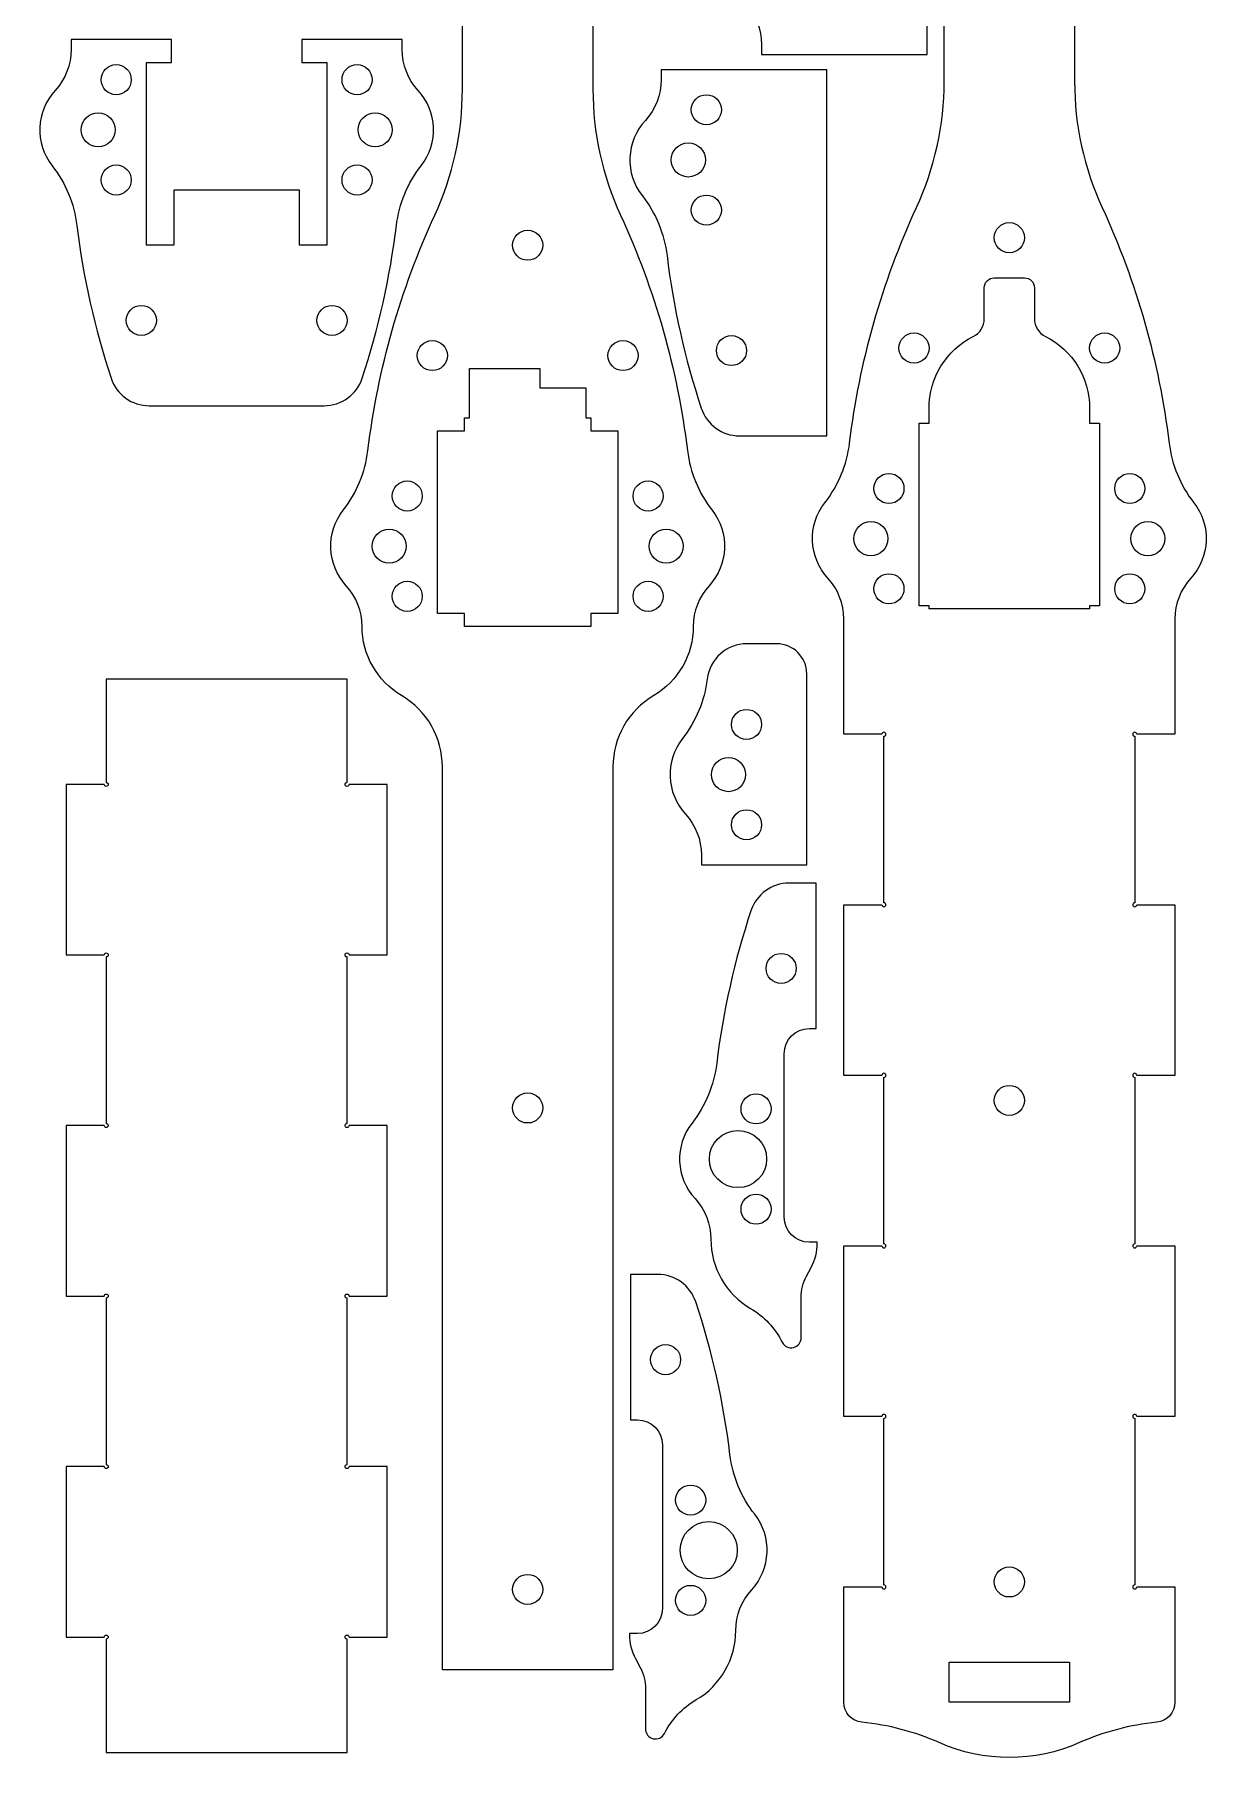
# Model space of a CAD drawing. Header units: millimetres. Extents: x 10 to 130, y 10 to 410.
# Drawn here: x 12.9 to 130.1, y 9.5 to 181.8 of the extents above; entities that cross this region are included whole.
import ezdxf

# ---------------------------------------------------------------- set-up
doc = ezdxf.new("R2010")
doc.units = ezdxf.units.MM
doc.layers.add('TechDraw', color=7, linetype='CONTINUOUS')

msp = doc.modelspace()

# ---------------------------------------------------------------- linework, layer by layer
at = {"layer": 'TechDraw', "color": 7}
for p, q in [((55.5, 176.3133), (55.5, 369.024)), ((68.5, 369.024), (68.5, 176.3133)), ((103.5, 177.0633), (103.5, 369.774)), ((116.5, 369.774), (116.5, 177.0633)), ((101.80953, 179.75), (101.80953, 216.25)), ((26.5, 181.25), (16.5, 181.25)), ((16.5, 181.25), (16.5, 180.25)), ((26.5, 178.95), (26.5, 181.25)), ((49.5, 181.25), (39.5, 181.25)), ((39.5, 181.25), (39.5, 178.95)), ((49.5, 180.25), (49.5, 181.25)), ((85.30953, 180.75), (85.30953, 179.75)), ((85.30953, 179.75), (101.80953, 179.75)), ((24, 160.75), (24, 178.95)), ((24, 178.95), (26.5, 178.95)), ((39.5, 178.95), (42, 178.95)), ((42, 178.95), (42, 160.75)), ((91.80953, 178.25), (75.30953, 178.25)), ((75.30953, 178.25), (75.30953, 177.25)), ((91.80953, 141.75), (91.80953, 178.25)), ((39.25, 166.25), (26.75, 166.25)), ((26.75, 166.25), (26.75, 160.75)), ((39.25, 160.75), (39.25, 166.25)), ((26.75, 160.75), (24, 160.75)), ((42, 160.75), (39.25, 160.75)), ((108.5, 157.5), (111.5, 157.5)), ((107.5, 153.4303), (107.5, 156.5)), ((112.5, 156.5), (112.5, 153.4303)), ((56.2, 143.55), (56.2, 148.45)), ((56.2, 148.45), (63.2, 148.45)), ((63.2, 148.45), (63.2, 146.55)), ((63.2, 146.55), (67.8, 146.55)), ((67.8, 146.55), (67.8, 143.55)), ((24.28735, 144.75), (41.71265, 144.75)), ((55.7, 142.25), (55.7, 143.55)), ((55.7, 143.55), (56.2, 143.55)), ((67.8, 143.55), (68.3, 143.55)), ((68.3, 143.55), (68.3, 142.25)), ((101, 124.8), (101, 143)), ((101, 143), (102, 143)), ((102, 143), (102, 144.5)), ((118, 144.5), (118, 143)), ((118, 143), (119, 143)), ((119, 143), (119, 124.8)), ((53, 124.05), (53, 142.25)), ((53, 142.25), (55.7, 142.25)), ((68.3, 142.25), (71, 142.25)), ((71, 142.25), (71, 124.05)), ((83.09688, 141.75), (91.80953, 141.75)), ((55.7, 124.05), (53, 124.05)), ((55.7, 122.75), (55.7, 124.05)), ((71, 124.05), (68.3, 124.05)), ((68.3, 124.05), (68.3, 122.75)), ((102, 124.8), (101, 124.8)), ((102, 124.5), (102, 124.8)), ((118, 124.5), (102, 124.5)), ((119, 124.8), (118, 124.8)), ((118, 124.8), (118, 124.5)), ((68.3, 122.75), (55.7, 122.75)), ((93.5, 112), (93.5, 123.5)), ((126.5, 123.5), (126.5, 112)), ((86.80953, 121.0229), (83.858511, 121.0229)), ((44, 117.5), (20, 117.5)), ((20, 117.5), (20, 107.2)), ((44, 107.2), (44, 117.5)), ((89.80953, 98.9771), (89.80953, 118.02293)), ((97.3, 112), (93.5, 112)), ((126.5, 112), (122.7, 112)), ((97.5, 95.2), (97.5, 111.8)), ((122.5, 111.8), (122.5, 95.2)), ((53.5, 18.75), (53.5, 108.75)), ((70.5, 108.75), (70.5, 18.75)), ((16.2, 107), (16, 107)), ((16, 107), (16, 90)), ((19.8, 107), (16.2, 107)), ((47.8, 107), (44.2, 107)), ((48, 107), (47.8, 107)), ((48, 90), (48, 107)), ((79.30953, 99.9771), (79.30953, 98.9771)), ((79.30953, 98.9771), (89.80953, 98.9771)), ((90.75953, 97.1583), (88.04688, 97.1583)), ((90.75953, 82.65935), (90.75953, 97.1583)), ((93.5, 78), (93.5, 95)), ((93.5, 95), (93.7, 95)), ((93.7, 95), (97.3, 95)), ((122.7, 95), (126.3, 95)), ((126.3, 95), (126.5, 95)), ((126.5, 95), (126.5, 78)), ((16, 90), (16.2, 90)), ((16.2, 90), (19.8, 90)), ((20, 89.8), (20, 73.2)), ((44, 73.2), (44, 89.8)), ((44.2, 90), (47.8, 90)), ((47.8, 90), (48, 90)), ((90.06953, 82.65935), (90.75953, 82.65935)), ((87.56953, 63.8583), (87.56953, 80.15935)), ((97.3, 78), (93.5, 78)), ((97.5, 61.2), (97.5, 77.8)), ((122.5, 77.8), (122.5, 61.2)), ((126.5, 78), (122.7, 78)), ((16.2, 73), (16, 73)), ((16, 73), (16, 56)), ((19.8, 73), (16.2, 73)), ((47.8, 73), (44.2, 73)), ((48, 73), (47.8, 73)), ((48, 56), (48, 73)), ((90.85953, 61.3583), (90.06953, 61.3583)), ((90.85953, 61.2583), (90.85953, 61.3583)), ((93.5, 44), (93.5, 61)), ((93.5, 61), (93.7, 61)), ((93.7, 61), (97.3, 61)), ((122.7, 61), (126.3, 61)), ((126.3, 61), (126.5, 61)), ((126.5, 61), (126.5, 44)), ((89.78894, 57.976), (90.25953, 58.8583)), ((72.24047, 58.1583), (72.24047, 43.65935)), ((74.95312, 58.1583), (72.24047, 58.1583)), ((16, 56), (16.2, 56)), ((16.2, 56), (19.8, 56)), ((20, 55.8), (20, 39.2)), ((44, 39.2), (44, 55.8)), ((44.2, 56), (47.8, 56)), ((47.8, 56), (48, 56)), ((89.25953, 51.8417), (89.25953, 55.8583)), ((72.24047, 43.65935), (72.93047, 43.65935)), ((97.3, 44), (93.5, 44)), ((97.5, 27.2), (97.5, 43.8)), ((122.5, 43.8), (122.5, 27.2)), ((126.5, 44), (122.7, 44)), ((75.43047, 41.15935), (75.43047, 24.8583)), ((16.2, 39), (16, 39)), ((16, 39), (16, 22)), ((19.8, 39), (16.2, 39)), ((47.8, 39), (44.2, 39)), ((48, 39), (47.8, 39)), ((48, 22), (48, 39)), ((93.5, 15.5), (93.5, 27)), ((93.5, 27), (93.7, 27)), ((93.7, 27), (97.3, 27)), ((122.7, 27), (126.3, 27)), ((126.3, 27), (126.5, 27)), ((126.5, 27), (126.5, 15.5)), ((16, 22), (16.2, 22)), ((16.2, 22), (19.8, 22)), ((20, 21.8), (20, 10.5)), ((44, 10.5), (44, 21.8)), ((44.2, 22), (47.8, 22)), ((47.8, 22), (48, 22)), ((72.93047, 22.3583), (72.14047, 22.3583)), ((72.14047, 22.3583), (72.14047, 22.2583)), ((72.74047, 19.8583), (73.21106, 18.976)), ((104, 15.5), (104, 19.5)), ((104, 19.5), (116, 19.5)), ((116, 19.5), (116, 15.5)), ((70.5, 18.75), (53.5, 18.75)), ((73.74047, 16.8583), (73.74047, 12.8417)), ((116, 15.5), (104, 15.5)), ((20, 10.5), (44, 10.5))]:
    msp.add_line(p, q, dxfattribs=at)
for points in [[(83.72612, 184.8112), (84.7444, 183.7039), (85.30953, 182.2544), (85.30953, 180.75)], [(16.5, 180.25), (16.5, 178.7456), (15.9349, 177.2961), (14.9166, 176.1888)], [(51.0834, 176.1888), (50.0651, 177.2961), (49.5, 178.7456), (49.5, 180.25)], [(19.5, 177.25), (19.5, 178.0784), (20.1716, 178.75), (21, 178.75)], [(21, 178.75), (21.8284, 178.75), (22.5, 178.0784), (22.5, 177.25)], [(43.5, 177.25), (43.5, 178.0784), (44.1716, 178.75), (45, 178.75)], [(45, 178.75), (45.8284, 178.75), (46.5, 178.0784), (46.5, 177.25)], [(14.9166, 176.1888), (12.9885, 174.0919), (12.8617, 170.90751), (14.6171, 168.66409)], [(21, 175.75), (20.1716, 175.75), (19.5, 176.4216), (19.5, 177.25)], [(22.5, 177.25), (22.5, 176.4216), (21.8284, 175.75), (21, 175.75)], [(45, 175.75), (44.1716, 175.75), (43.5, 176.4216), (43.5, 177.25)], [(46.5, 177.25), (46.5, 176.4216), (45.8284, 175.75), (45, 175.75)], [(51.3829, 168.66409), (53.1383, 170.90751), (53.0115, 174.0919), (51.0834, 176.1888)], [(52.74267, 163.75), (54.55927, 167.6892), (55.5, 171.9754), (55.5, 176.3133)], [(68.5, 176.3133), (68.5, 171.9754), (69.44073, 167.6892), (71.25733, 163.75)], [(75.30953, 177.25), (75.30953, 175.7456), (74.7444, 174.2961), (73.72612, 173.1888)], [(78.30953, 174.25), (78.30953, 175.0784), (78.9811, 175.75), (79.80953, 175.75)], [(79.80953, 175.75), (80.63795, 175.75), (81.309526, 175.0784), (81.309526, 174.25)], [(100.74267, 164.5), (102.55927, 168.4392), (103.5, 172.7254), (103.5, 177.0633)], [(116.5, 177.0633), (116.5, 172.7254), (117.44073, 168.4392), (119.25733, 164.5)], [(79.80953, 172.75), (78.9811, 172.75), (78.30953, 173.4216), (78.30953, 174.25)], [(81.309526, 174.25), (81.309526, 173.4216), (80.63795, 172.75), (79.80953, 172.75)], [(17.5, 172.25), (17.5, 173.1889), (18.2611, 173.95), (19.2, 173.95)], [(19.2, 170.55), (18.2611, 170.55), (17.5, 171.31112), (17.5, 172.25)], [(19.2, 173.95), (20.1389, 173.95), (20.9, 173.1889), (20.9, 172.25)], [(20.9, 172.25), (20.9, 171.31112), (20.1389, 170.55), (19.2, 170.55)], [(45.1, 172.25), (45.1, 173.1889), (45.8611, 173.95), (46.8, 173.95)], [(46.8, 170.55), (45.8611, 170.55), (45.1, 171.31112), (45.1, 172.25)], [(46.8, 173.95), (47.7389, 173.95), (48.5, 173.1889), (48.5, 172.25)], [(48.5, 172.25), (48.5, 171.31112), (47.7389, 170.55), (46.8, 170.55)], [(73.72612, 173.1888), (71.798, 171.0919), (71.6713, 167.90751), (73.42667, 165.66409)], [(76.30953, 169.25), (76.30953, 170.1889), (77.07064, 170.95), (78.00953, 170.95)], [(78.00953, 170.95), (78.94841, 170.95), (79.70953, 170.1889), (79.70953, 169.25)], [(78.00953, 167.55), (77.07064, 167.55), (76.30953, 168.31112), (76.30953, 169.25)], [(79.70953, 169.25), (79.70953, 168.31112), (78.94841, 167.55), (78.00953, 167.55)], [(14.6171, 168.66409), (15.9632, 166.9438), (16.8142, 164.88873), (17.0783, 162.72043)], [(19.5, 167.25), (19.5, 168.07843), (20.1716, 168.75), (21, 168.75)], [(21, 165.75), (20.1716, 165.75), (19.5, 166.42157), (19.5, 167.25)], [(21, 168.75), (21.8284, 168.75), (22.5, 168.07843), (22.5, 167.25)], [(22.5, 167.25), (22.5, 166.42157), (21.8284, 165.75), (21, 165.75)], [(43.5, 167.25), (43.5, 168.07843), (44.1716, 168.75), (45, 168.75)], [(45, 165.75), (44.1716, 165.75), (43.5, 166.42157), (43.5, 167.25)], [(45, 168.75), (45.8284, 168.75), (46.5, 168.07843), (46.5, 167.25)], [(46.5, 167.25), (46.5, 166.42157), (45.8284, 165.75), (45, 165.75)], [(48.9217, 162.72043), (49.1858, 164.88873), (50.0368, 166.9438), (51.3829, 168.66409)], [(73.42667, 165.66409), (74.77273, 163.9438), (75.62371, 161.88873), (75.88786, 159.72043)], [(78.30953, 164.25), (78.30953, 165.07843), (78.9811, 165.75), (79.80953, 165.75)], [(79.80953, 165.75), (80.63795, 165.75), (81.309526, 165.07843), (81.309526, 164.25)], [(46.0783, 140.2796), (47.0678, 148.4016), (49.3162, 156.32), (52.74267, 163.75)], [(71.25733, 163.75), (74.6838, 156.32), (76.9322, 148.4016), (77.9217, 140.2796)], [(79.80953, 162.75), (78.9811, 162.75), (78.30953, 163.42157), (78.30953, 164.25)], [(81.309526, 164.25), (81.309526, 163.42157), (80.63795, 162.75), (79.80953, 162.75)], [(94.0783, 141.0296), (95.0678, 149.1516), (97.3162, 157.07), (100.74267, 164.5)], [(119.25733, 164.5), (122.6838, 157.07), (124.9322, 149.1516), (125.9217, 141.0296)], [(17.0783, 162.72043), (17.7089, 157.54436), (18.8517, 152.4437), (20.4899, 147.4933)], [(45.5101, 147.4933), (47.1483, 152.4437), (48.2911, 157.54436), (48.9217, 162.72043)], [(60.5, 160.75), (60.5, 161.5784), (61.171573, 162.25), (62, 162.25)], [(62, 162.25), (62.828427, 162.25), (63.5, 161.5784), (63.5, 160.75)], [(108.5, 161.5), (108.5, 162.3284), (109.17157, 163), (110, 163)], [(110, 163), (110.82843, 163), (111.5, 162.3284), (111.5, 161.5)], [(62, 159.25), (61.171573, 159.25), (60.5, 159.9216), (60.5, 160.75)], [(63.5, 160.75), (63.5, 159.9216), (62.828427, 159.25), (62, 159.25)], [(110, 160), (109.17157, 160), (108.5, 160.6716), (108.5, 161.5)], [(111.5, 161.5), (111.5, 160.6716), (110.82843, 160), (110, 160)], [(75.88786, 159.72043), (76.51845, 154.54436), (77.66123, 149.4437), (79.29941, 144.4933)], [(107.5, 156.5), (107.5, 157.0523), (107.94772, 157.5), (108.5, 157.5)], [(111.5, 157.5), (112.05228, 157.5), (112.5, 157.0523), (112.5, 156.5)], [(22, 153.25), (22, 154.07843), (22.6716, 154.75), (23.5, 154.75)], [(23.5, 154.75), (24.32843, 154.75), (25, 154.07843), (25, 153.25)], [(41, 153.25), (41, 154.07843), (41.67157, 154.75), (42.5, 154.75)], [(42.5, 154.75), (43.3284, 154.75), (44, 154.07843), (44, 153.25)], [(106.4, 151.6442), (107.0745, 151.9841), (107.5, 152.675), (107.5, 153.4303)], [(112.5, 153.4303), (112.5, 152.675), (112.9255, 151.9841), (113.6, 151.6442)], [(23.5, 151.75), (22.6716, 151.75), (22, 152.4216), (22, 153.25)], [(25, 153.25), (25, 152.4216), (24.32843, 151.75), (23.5, 151.75)], [(42.5, 151.75), (41.67157, 151.75), (41, 152.4216), (41, 153.25)], [(44, 153.25), (44, 152.4216), (43.3284, 151.75), (42.5, 151.75)], [(80.80953, 150.25), (80.80953, 151.07843), (81.481099, 151.75), (82.309526, 151.75)], [(82.309526, 151.75), (83.13795, 151.75), (83.80953, 151.07843), (83.80953, 150.25)], [(99, 150.5), (99, 151.3284), (99.6716, 152), (100.5, 152)], [(100.5, 152), (101.32843, 152), (102, 151.3284), (102, 150.5)], [(102, 144.5), (102, 147.5212), (103.70199, 150.2847), (106.4, 151.6442)], [(113.6, 151.6442), (116.29801, 150.2847), (118, 147.5212), (118, 144.5)], [(118, 150.5), (118, 151.3284), (118.67157, 152), (119.5, 152)], [(119.5, 152), (120.3284, 152), (121, 151.3284), (121, 150.5)], [(51, 149.75), (51, 150.5784), (51.6716, 151.25), (52.5, 151.25)], [(52.5, 151.25), (53.32843, 151.25), (54, 150.5784), (54, 149.75)], [(70, 149.75), (70, 150.5784), (70.67157, 151.25), (71.5, 151.25)], [(71.5, 151.25), (72.3284, 151.25), (73, 150.5784), (73, 149.75)], [(82.309526, 148.75), (81.481099, 148.75), (80.80953, 149.4216), (80.80953, 150.25)], [(83.80953, 150.25), (83.80953, 149.4216), (83.13795, 148.75), (82.309526, 148.75)], [(100.5, 149), (99.6716, 149), (99, 149.6716), (99, 150.5)], [(102, 150.5), (102, 149.6716), (101.32843, 149), (100.5, 149)], [(119.5, 149), (118.67157, 149), (118, 149.6716), (118, 150.5)], [(121, 150.5), (121, 149.6716), (120.3284, 149), (119.5, 149)], [(52.5, 148.25), (51.6716, 148.25), (51, 148.9216), (51, 149.75)], [(54, 149.75), (54, 148.9216), (53.32843, 148.25), (52.5, 148.25)], [(71.5, 148.25), (70.67157, 148.25), (70, 148.9216), (70, 149.75)], [(73, 149.75), (73, 148.9216), (72.3284, 148.25), (71.5, 148.25)], [(20.4899, 147.4933), (21.0318, 145.8557), (22.5624, 144.75), (24.28735, 144.75)], [(41.71265, 144.75), (43.4376, 144.75), (44.9682, 145.8557), (45.5101, 147.4933)], [(79.29941, 144.4933), (79.84132, 142.8557), (81.37196, 141.75), (83.09688, 141.75)], [(43.6171, 134.3359), (44.9632, 136.0562), (45.8142, 138.1113), (46.0783, 140.2796)], [(77.9217, 140.2796), (78.1858, 138.1113), (79.0368, 136.0562), (80.3829, 134.3359)], [(91.6171, 135.0859), (92.9632, 136.8062), (93.8142, 138.8613), (94.0783, 141.0296)], [(125.9217, 141.0296), (126.1858, 138.8613), (127.0368, 136.8062), (128.3829, 135.0859)], [(96.5, 136.5), (96.5, 137.3284), (97.1716, 138), (98, 138)], [(98, 138), (98.8284, 138), (99.5, 137.3284), (99.5, 136.5)], [(120.5, 136.5), (120.5, 137.3284), (121.1716, 138), (122, 138)], [(122, 138), (122.8284, 138), (123.5, 137.3284), (123.5, 136.5)], [(48.5, 135.75), (48.5, 136.5784), (49.1716, 137.25), (50, 137.25)], [(50, 137.25), (50.8284, 137.25), (51.5, 136.5784), (51.5, 135.75)], [(72.5, 135.75), (72.5, 136.5784), (73.1716, 137.25), (74, 137.25)], [(74, 137.25), (74.8284, 137.25), (75.5, 136.5784), (75.5, 135.75)], [(98, 135), (97.1716, 135), (96.5, 135.6716), (96.5, 136.5)], [(99.5, 136.5), (99.5, 135.6716), (98.8284, 135), (98, 135)], [(122, 135), (121.1716, 135), (120.5, 135.6716), (120.5, 136.5)], [(123.5, 136.5), (123.5, 135.6716), (122.8284, 135), (122, 135)], [(50, 134.25), (49.1716, 134.25), (48.5, 134.9216), (48.5, 135.75)], [(51.5, 135.75), (51.5, 134.9216), (50.8284, 134.25), (50, 134.25)], [(74, 134.25), (73.1716, 134.25), (72.5, 134.9216), (72.5, 135.75)], [(75.5, 135.75), (75.5, 134.9216), (74.8284, 134.25), (74, 134.25)], [(91.9166, 127.5612), (89.9885, 129.6581), (89.8617, 132.8425), (91.6171, 135.0859)], [(128.3829, 135.0859), (130.1383, 132.8425), (130.0115, 129.6581), (128.0834, 127.5612)], [(43.9166, 126.8112), (41.9885, 128.9081), (41.8617, 132.0925), (43.6171, 134.3359)], [(80.3829, 134.3359), (82.1383, 132.0925), (82.0115, 128.9081), (80.0834, 126.8112)], [(94.5, 131.5), (94.5, 132.4389), (95.2611, 133.2), (96.2, 133.2)], [(96.2, 133.2), (97.1389, 133.2), (97.9, 132.4389), (97.9, 131.5)], [(122.1, 131.5), (122.1, 132.4389), (122.8611, 133.2), (123.8, 133.2)], [(123.8, 133.2), (124.7389, 133.2), (125.5, 132.4389), (125.5, 131.5)], [(46.5, 130.75), (46.5, 131.6889), (47.2611, 132.45), (48.2, 132.45)], [(48.2, 132.45), (49.1389, 132.45), (49.9, 131.6889), (49.9, 130.75)], [(74.1, 130.75), (74.1, 131.6889), (74.8611, 132.45), (75.8, 132.45)], [(75.8, 132.45), (76.7389, 132.45), (77.5, 131.6889), (77.5, 130.75)], [(96.2, 129.8), (95.2611, 129.8), (94.5, 130.5611), (94.5, 131.5)], [(97.9, 131.5), (97.9, 130.5611), (97.1389, 129.8), (96.2, 129.8)], [(123.8, 129.8), (122.8611, 129.8), (122.1, 130.5611), (122.1, 131.5)], [(125.5, 131.5), (125.5, 130.5611), (124.7389, 129.8), (123.8, 129.8)], [(48.2, 129.05), (47.2611, 129.05), (46.5, 129.8111), (46.5, 130.75)], [(49.9, 130.75), (49.9, 129.8111), (49.1389, 129.05), (48.2, 129.05)], [(75.8, 129.05), (74.8611, 129.05), (74.1, 129.8111), (74.1, 130.75)], [(77.5, 130.75), (77.5, 129.8111), (76.7389, 129.05), (75.8, 129.05)], [(93.5, 123.5), (93.5, 125.0044), (92.9349, 126.4539), (91.9166, 127.5612)], [(96.5, 126.5), (96.5, 127.3284), (97.1716, 128), (98, 128)], [(98, 128), (98.8284, 128), (99.5, 127.3284), (99.5, 126.5)], [(120.5, 126.5), (120.5, 127.3284), (121.1716, 128), (122, 128)], [(122, 128), (122.8284, 128), (123.5, 127.3284), (123.5, 126.5)], [(128.0834, 127.5612), (127.0651, 126.4539), (126.5, 125.0044), (126.5, 123.5)], [(45.5, 122.75), (45.5, 124.2544), (44.9349, 125.7039), (43.9166, 126.8112)], [(48.5, 125.75), (48.5, 126.5784), (49.1716, 127.25), (50, 127.25)], [(50, 124.25), (49.1716, 124.25), (48.5, 124.9216), (48.5, 125.75)], [(50, 127.25), (50.8284, 127.25), (51.5, 126.5784), (51.5, 125.75)], [(51.5, 125.75), (51.5, 124.9216), (50.8284, 124.25), (50, 124.25)], [(72.5, 125.75), (72.5, 126.5784), (73.1716, 127.25), (74, 127.25)], [(74, 124.25), (73.1716, 124.25), (72.5, 124.9216), (72.5, 125.75)], [(74, 127.25), (74.8284, 127.25), (75.5, 126.5784), (75.5, 125.75)], [(75.5, 125.75), (75.5, 124.9216), (74.8284, 124.25), (74, 124.25)], [(80.0834, 126.8112), (79.0651, 125.7039), (78.5, 124.2544), (78.5, 122.75)], [(98, 125), (97.1716, 125), (96.5, 125.6716), (96.5, 126.5)], [(99.5, 126.5), (99.5, 125.6716), (98.8284, 125), (98, 125)], [(122, 125), (121.1716, 125), (120.5, 125.6716), (120.5, 126.5)], [(123.5, 126.5), (123.5, 125.6716), (122.8284, 125), (122, 125)], [(49.4385, 115.8577), (46.998, 117.2958), (45.5, 119.9173), (45.5, 122.75)], [(78.5, 122.75), (78.5, 119.9173), (77.002, 117.2958), (74.5615, 115.8577)], [(83.858511, 121.0229), (81.83645, 121.0229), (80.1324, 119.51388), (79.88787, 117.50666)], [(89.80953, 118.02293), (89.80953, 119.67979), (88.46638, 121.0229), (86.80953, 121.0229)], [(79.88786, 117.50663), (79.62371, 115.33834), (78.77273, 113.28327), (77.42667, 111.56298)], [(53.5, 108.75), (53.5, 111.671), (51.9552, 114.3746), (49.4385, 115.8577)], [(74.5615, 115.8577), (72.0448, 114.3746), (70.5, 111.671), (70.5, 108.75)], [(82.309526, 112.97707), (82.309526, 113.80549), (82.981099, 114.47707), (83.809526, 114.47707)], [(83.809526, 114.47707), (84.63795, 114.47707), (85.30953, 113.80549), (85.30953, 112.97707)], [(83.809526, 111.47707), (82.981099, 111.47707), (82.309526, 112.14864), (82.309526, 112.97707)], [(85.30953, 112.97707), (85.30953, 112.14864), (84.63795, 111.47707), (83.809526, 111.47707)], [(97.5, 112.2), (97.3895, 112.2), (97.3, 112.1105), (97.3, 112)], [(97.7, 112), (97.7, 112.1105), (97.6105, 112.2), (97.5, 112.2)], [(97.5, 111.8), (97.6105, 111.8), (97.7, 111.8895), (97.7, 112)], [(122.5, 112.2), (122.3895, 112.2), (122.3, 112.1105), (122.3, 112)], [(122.3, 112), (122.3, 111.8895), (122.3895, 111.8), (122.5, 111.8)], [(122.7, 112), (122.7, 112.1105), (122.6105, 112.2), (122.5, 112.2)], [(77.42667, 111.56298), (75.67127, 109.31956), (75.798, 106.13514), (77.72612, 104.03831)], [(80.30953, 107.97707), (80.30953, 108.91595), (81.07064, 109.67707), (82.009526, 109.67707)], [(82.009526, 109.67707), (82.94841, 109.67707), (83.709526, 108.91595), (83.709526, 107.97707)], [(20, 106.8), (19.8895, 106.8), (19.8, 106.8895), (19.8, 107)], [(20, 107.2), (20.1105, 107.2), (20.2, 107.1105), (20.2, 107)], [(20.2, 107), (20.2, 106.8895), (20.1105, 106.8), (20, 106.8)], [(43.8, 107), (43.8, 107.1105), (43.8895, 107.2), (44, 107.2)], [(44, 106.8), (43.8895, 106.8), (43.8, 106.8895), (43.8, 107)], [(44.2, 107), (44.2, 106.8895), (44.1105, 106.8), (44, 106.8)], [(82.009526, 106.27707), (81.07064, 106.27707), (80.30953, 107.03818), (80.30953, 107.97707)], [(83.709526, 107.97707), (83.709526, 107.03818), (82.94841, 106.27707), (82.009526, 106.27707)], [(77.72612, 104.03831), (78.7444, 102.93093), (79.30953, 101.48145), (79.30953, 99.9771)], [(82.309526, 102.97707), (82.309526, 103.80549), (82.981099, 104.47707), (83.809526, 104.47707)], [(83.809526, 104.47707), (84.63795, 104.47707), (85.30953, 103.80549), (85.30953, 102.97707)], [(83.809526, 101.47707), (82.981099, 101.47707), (82.309526, 102.14864), (82.309526, 102.97707)], [(85.30953, 102.97707), (85.30953, 102.14864), (84.63795, 101.47707), (83.809526, 101.47707)], [(88.04688, 97.1583), (86.32196, 97.1583), (84.791322, 96.0526), (84.249408, 94.415)], [(97.3, 95), (97.3, 94.89), (97.3895, 94.8), (97.5, 94.8)], [(97.7, 95), (97.7, 95.11), (97.6105, 95.2), (97.5, 95.2)], [(97.5, 94.8), (97.6105, 94.8), (97.7, 94.89), (97.7, 95)], [(122.5, 95.2), (122.3895, 95.2), (122.3, 95.11), (122.3, 95)], [(122.3, 95), (122.3, 94.89), (122.3895, 94.8), (122.5, 94.8)], [(122.5, 94.8), (122.6105, 94.8), (122.7, 94.89), (122.7, 95)], [(84.249408, 94.415), (82.61123, 89.4647), (81.46845, 84.364), (80.83786, 79.18792)], [(19.8, 90), (19.8, 90.1105), (19.8895, 90.2), (20, 90.2)], [(20, 90.2), (20.1105, 90.2), (20.2, 90.1105), (20.2, 90)], [(20.2, 90), (20.2, 89.8895), (20.1105, 89.8), (20, 89.8)], [(43.8, 90), (43.8, 90.1105), (43.8895, 90.2), (44, 90.2)], [(44, 89.8), (43.8895, 89.8), (43.8, 89.8895), (43.8, 90)], [(44, 90.2), (44.1105, 90.2), (44.2, 90.1105), (44.2, 90)], [(85.75953, 88.6583), (85.75953, 89.4868), (86.4311, 90.1583), (87.25953, 90.1583)], [(87.25953, 90.1583), (88.08795, 90.1583), (88.75953, 89.4868), (88.75953, 88.6583)], [(87.25953, 87.1583), (86.4311, 87.1583), (85.75953, 87.8299), (85.75953, 88.6583)], [(88.75953, 88.6583), (88.75953, 87.8299), (88.08795, 87.1583), (87.25953, 87.1583)], [(87.56953, 80.15935), (87.56953, 81.54006), (88.68881, 82.65935), (90.06953, 82.65935)], [(80.83786, 79.18792), (80.57371, 77.01962), (79.72273, 74.96455), (78.37667, 73.24426)], [(97.5, 78.2), (97.3895, 78.2), (97.3, 78.11), (97.3, 78)], [(97.7, 78), (97.7, 78.11), (97.6105, 78.2), (97.5, 78.2)], [(97.5, 77.8), (97.6105, 77.8), (97.7, 77.89), (97.7, 78)], [(122.5, 78.2), (122.3895, 78.2), (122.3, 78.11), (122.3, 78)], [(122.3, 78), (122.3, 77.89), (122.3895, 77.8), (122.5, 77.8)], [(122.7, 78), (122.7, 78.11), (122.6105, 78.2), (122.5, 78.2)], [(60.5, 74.75), (60.5, 75.578), (61.171573, 76.25), (62, 76.25)], [(62, 76.25), (62.828427, 76.25), (63.5, 75.578), (63.5, 74.75)], [(83.259526, 74.65835), (83.259526, 75.48678), (83.931099, 76.15835), (84.759526, 76.15835)], [(84.759526, 76.15835), (85.58795, 76.15835), (86.25953, 75.48678), (86.25953, 74.65835)], [(108.5, 75.5), (108.5, 76.328), (109.17157, 77), (110, 77)], [(110, 77), (110.82843, 77), (111.5, 76.328), (111.5, 75.5)], [(62, 73.25), (61.171573, 73.25), (60.5, 73.922), (60.5, 74.75)], [(63.5, 74.75), (63.5, 73.922), (62.828427, 73.25), (62, 73.25)], [(84.759526, 73.15835), (83.931099, 73.15835), (83.259526, 73.82992), (83.259526, 74.65835)], [(86.25953, 74.65835), (86.25953, 73.82992), (85.58795, 73.15835), (84.759526, 73.15835)], [(110, 74), (109.17157, 74), (108.5, 74.672), (108.5, 75.5)], [(111.5, 75.5), (111.5, 74.672), (110.82843, 74), (110, 74)], [(20, 72.8), (19.8895, 72.8), (19.8, 72.88954), (19.8, 73)], [(20, 73.2), (20.1105, 73.2), (20.2, 73.11046), (20.2, 73)], [(20.2, 73), (20.2, 72.88954), (20.1105, 72.8), (20, 72.8)], [(43.8, 73), (43.8, 73.11046), (43.8895, 73.2), (44, 73.2)], [(44, 72.8), (43.8895, 72.8), (43.8, 72.88954), (43.8, 73)], [(44.2, 73), (44.2, 72.88954), (44.1105, 72.8), (44, 72.8)], [(78.37667, 73.24426), (76.62127, 71.00084), (76.748, 67.81642), (78.67612, 65.71959)], [(80.10953, 69.65835), (80.10953, 71.23236), (81.38551, 72.50835), (82.95953, 72.50835)], [(82.95953, 72.50835), (84.533538, 72.50835), (85.80953, 71.23236), (85.80953, 69.65835)], [(82.95953, 66.80835), (81.38551, 66.80835), (80.10953, 68.08434), (80.10953, 69.65835)], [(85.80953, 69.65835), (85.80953, 68.08434), (84.533538, 66.80835), (82.95953, 66.80835)], [(78.67612, 65.71959), (79.6944, 64.61222), (80.25953, 63.1627), (80.25953, 61.6583)], [(83.259526, 64.65835), (83.259526, 65.48678), (83.931099, 66.15835), (84.759526, 66.15835)], [(84.759526, 66.15835), (85.58795, 66.15835), (86.25953, 65.48678), (86.25953, 64.65835)], [(84.759526, 63.1583), (83.931099, 63.1583), (83.259526, 63.8299), (83.259526, 64.65835)], [(86.25953, 64.65835), (86.25953, 63.8299), (85.58795, 63.1583), (84.759526, 63.1583)], [(90.06953, 61.3583), (88.68881, 61.3583), (87.56953, 62.4776), (87.56953, 63.8583)], [(80.25953, 61.6583), (80.25953, 58.8257), (81.75752, 56.2042), (84.197988, 54.766)], [(90.25953, 58.8583), (90.65346, 59.597), (90.85953, 60.4212), (90.85953, 61.2583)], [(97.3, 61), (97.3, 60.89), (97.3895, 60.8), (97.5, 60.8)], [(97.7, 61), (97.7, 61.11), (97.6105, 61.2), (97.5, 61.2)], [(97.5, 60.8), (97.6105, 60.8), (97.7, 60.89), (97.7, 61)], [(122.5, 61.2), (122.3895, 61.2), (122.3, 61.11), (122.3, 61)], [(122.3, 61), (122.3, 60.89), (122.3895, 60.8), (122.5, 60.8)], [(122.5, 60.8), (122.6105, 60.8), (122.7, 60.89), (122.7, 61)], [(78.750592, 55.415), (78.208678, 57.0526), (76.67804, 58.1583), (74.95312, 58.1583)], [(89.25953, 55.8583), (89.25953, 56.597), (89.44135, 57.3243), (89.78894, 57.976)], [(19.8, 56), (19.8, 56.11046), (19.8895, 56.2), (20, 56.2)], [(20, 56.2), (20.1105, 56.2), (20.2, 56.11046), (20.2, 56)], [(20.2, 56), (20.2, 55.88954), (20.1105, 55.8), (20, 55.8)], [(43.8, 56), (43.8, 56.11046), (43.8895, 56.2), (44, 56.2)], [(44, 55.8), (43.8895, 55.8), (43.8, 55.88954), (43.8, 56)], [(44, 56.2), (44.1105, 56.2), (44.2, 56.11046), (44.2, 56)], [(82.16214, 40.18792), (81.53155, 45.364), (80.38877, 50.4647), (78.750592, 55.415)], [(84.197988, 54.766), (85.55526, 53.9662), (86.65516, 52.7945), (87.36763, 51.3894)], [(88.49202, 50.8691), (88.94207, 50.9766), (89.25953, 51.3789), (89.25953, 51.8417)], [(74.24047, 49.6583), (74.24047, 50.4868), (74.91205, 51.1583), (75.74047, 51.1583)], [(75.74047, 51.1583), (76.5689, 51.1583), (77.24047, 50.4868), (77.24047, 49.6583)], [(87.36763, 51.3894), (87.5769, 50.9767), (88.04198, 50.7615), (88.49202, 50.8691)], [(75.74047, 48.1583), (74.91205, 48.1583), (74.24047, 48.8299), (74.24047, 49.6583)], [(77.24047, 49.6583), (77.24047, 48.8299), (76.5689, 48.1583), (75.74047, 48.1583)], [(72.93047, 43.65935), (74.31119, 43.65935), (75.43047, 42.54006), (75.43047, 41.15935)], [(97.5, 44.2), (97.3895, 44.2), (97.3, 44.11), (97.3, 44)], [(97.7, 44), (97.7, 44.11), (97.6105, 44.2), (97.5, 44.2)], [(97.5, 43.8), (97.6105, 43.8), (97.7, 43.89), (97.7, 44)], [(122.5, 44.2), (122.3895, 44.2), (122.3, 44.11), (122.3, 44)], [(122.3, 44), (122.3, 43.89), (122.3895, 43.8), (122.5, 43.8)], [(122.7, 44), (122.7, 44.11), (122.6105, 44.2), (122.5, 44.2)], [(84.62333, 34.24426), (83.27727, 35.96455), (82.42629, 38.01962), (82.16214, 40.18792)], [(20, 38.8), (19.8895, 38.8), (19.8, 38.8895), (19.8, 39)], [(20, 39.2), (20.1105, 39.2), (20.2, 39.1105), (20.2, 39)], [(20.2, 39), (20.2, 38.8895), (20.1105, 38.8), (20, 38.8)], [(43.8, 39), (43.8, 39.1105), (43.8895, 39.2), (44, 39.2)], [(44, 38.8), (43.8895, 38.8), (43.8, 38.8895), (43.8, 39)], [(44.2, 39), (44.2, 38.8895), (44.1105, 38.8), (44, 38.8)], [(76.74047, 35.65835), (76.74047, 36.48678), (77.41205, 37.15835), (78.240474, 37.15835)], [(78.240474, 37.15835), (79.068901, 37.15835), (79.740474, 36.48678), (79.740474, 35.65835)], [(78.240474, 34.15835), (77.41205, 34.15835), (76.74047, 34.82992), (76.74047, 35.65835)], [(79.740474, 35.65835), (79.740474, 34.82992), (79.068901, 34.15835), (78.240474, 34.15835)], [(77.19047, 30.65835), (77.19047, 32.23236), (78.466462, 33.50835), (80.04047, 33.50835)], [(80.04047, 33.50835), (81.61449, 33.50835), (82.89047, 32.23236), (82.89047, 30.65835)], [(84.32388, 26.71959), (86.252, 28.81642), (86.37873, 32.00084), (84.62333, 34.24426)], [(80.04047, 27.80835), (78.466462, 27.80835), (77.19047, 29.08434), (77.19047, 30.65835)], [(82.89047, 30.65835), (82.89047, 29.08434), (81.61449, 27.80835), (80.04047, 27.80835)], [(60.5, 26.75), (60.5, 27.578), (61.171573, 28.25), (62, 28.25)], [(62, 28.25), (62.828427, 28.25), (63.5, 27.578), (63.5, 26.75)], [(108.5, 27.5), (108.5, 28.328), (109.17157, 29), (110, 29)], [(110, 29), (110.82843, 29), (111.5, 28.328), (111.5, 27.5)], [(62, 25.25), (61.171573, 25.25), (60.5, 25.922), (60.5, 26.75)], [(63.5, 26.75), (63.5, 25.922), (62.828427, 25.25), (62, 25.25)], [(76.74047, 25.65835), (76.74047, 26.48678), (77.41205, 27.15835), (78.240474, 27.15835)], [(78.240474, 27.15835), (79.068901, 27.15835), (79.740474, 26.48678), (79.740474, 25.65835)], [(82.74047, 22.6583), (82.74047, 24.1627), (83.3056, 25.61222), (84.32388, 26.71959)], [(97.3, 27), (97.3, 26.89), (97.3895, 26.8), (97.5, 26.8)], [(97.7, 27), (97.7, 27.11), (97.6105, 27.2), (97.5, 27.2)], [(97.5, 26.8), (97.6105, 26.8), (97.7, 26.89), (97.7, 27)], [(110, 26), (109.17157, 26), (108.5, 26.672), (108.5, 27.5)], [(111.5, 27.5), (111.5, 26.672), (110.82843, 26), (110, 26)], [(122.5, 27.2), (122.3895, 27.2), (122.3, 27.11), (122.3, 27)], [(122.3, 27), (122.3, 26.89), (122.3895, 26.8), (122.5, 26.8)], [(122.5, 26.8), (122.6105, 26.8), (122.7, 26.89), (122.7, 27)], [(75.43047, 24.8583), (75.43047, 23.4776), (74.31119, 22.3583), (72.93047, 22.3583)], [(78.240474, 24.1583), (77.41205, 24.1583), (76.74047, 24.8299), (76.74047, 25.65835)], [(79.740474, 25.65835), (79.740474, 24.8299), (79.068901, 24.1583), (78.240474, 24.1583)], [(78.802012, 15.766), (81.24248, 17.2042), (82.74047, 19.8257), (82.74047, 22.6583)], [(19.8, 22), (19.8, 22.1105), (19.8895, 22.2), (20, 22.2)], [(20, 22.2), (20.1105, 22.2), (20.2, 22.1105), (20.2, 22)], [(20.2, 22), (20.2, 21.8895), (20.1105, 21.8), (20, 21.8)], [(43.8, 22), (43.8, 22.1105), (43.8895, 22.2), (44, 22.2)], [(44, 21.8), (43.8895, 21.8), (43.8, 21.8895), (43.8, 22)], [(44, 22.2), (44.1105, 22.2), (44.2, 22.1105), (44.2, 22)], [(72.14047, 22.2583), (72.14047, 21.4212), (72.34654, 20.597), (72.74047, 19.8583)], [(73.21106, 18.976), (73.55865, 18.3243), (73.74047, 17.597), (73.74047, 16.8583)], [(75.63237, 12.3894), (76.34484, 13.7945), (77.44474, 14.9662), (78.802012, 15.766)], [(95.3048, 13.51), (94.2808, 13.61), (93.5, 14.471), (93.5, 15.5)], [(126.5, 15.5), (126.5, 14.471), (125.7192, 13.61), (124.6952, 13.51)], [(73.74047, 12.8417), (73.74047, 12.3789), (74.05793, 11.9766), (74.50798, 11.8691)], [(74.50798, 11.8691), (74.95802, 11.7615), (75.4231, 11.9767), (75.63237, 12.3894)], [(103, 11.482), (100.55963, 12.565), (97.9617, 13.249), (95.3048, 13.51)], [(124.6952, 13.51), (122.0383, 13.249), (119.44037, 12.565), (117, 11.482)], [(117, 11.482), (112.54265, 9.506), (107.45735, 9.506), (103, 11.482)]]:
    msp.add_open_spline(points, degree=3, dxfattribs=at)

doc.saveas('drawing.dxf')
